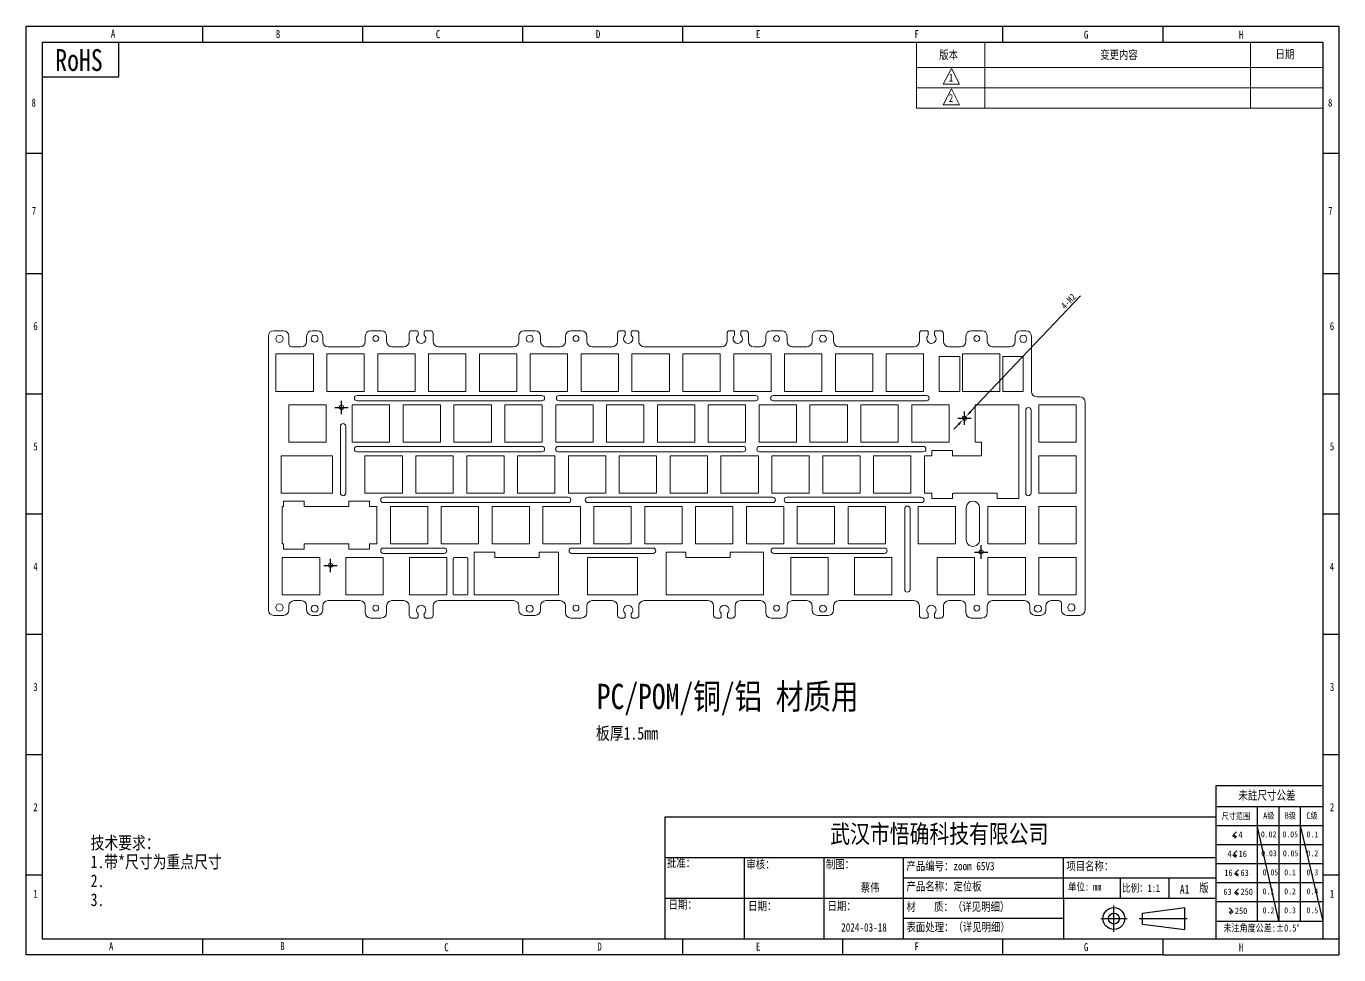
# Model space of a CAD drawing. Header units: millimetres. Extents: x 545 to 1603, y -244 to 103.
# Drawn here: x 544.8 to 1036.5, y -244.1 to 103.5 of the extents above; entities that cross this region are included whole.
import ezdxf

# ---------------------------------------------------------------- set-up
doc = ezdxf.new("R2010")
doc.units = ezdxf.units.MM
doc.header["$LTSCALE"] = 30.734
doc.header["$PDMODE"] = 3
doc.header["$PDSIZE"] = 0.3125
doc.linetypes.add('CENTER', pattern=[0.6, 0.375, -0.075, 0.075, -0.075])
doc.layers.get('0').update_dxf_attribs({"linetype": 'CONTINUOUS'})
doc.layers.get('Defpoints').update_dxf_attribs({"linetype": 'CONTINUOUS'})
for name, color, linetype in [('TK', 7, 'CONTINUOUS'), ('尺寸', 3, 'CONTINUOUS'), ('开槽', 10, 'CONTINUOUS'), ('文字', 3, 'CONTINUOUS')]:
    doc.layers.add(name, color=color, linetype=linetype)
doc.styles.get("Standard").update_dxf_attribs({"font": 'txt', "width": 0.8})
doc.dimstyles.new('Annotative', dxfattribs={"dimscale": 0, "dimtxt": 2.5, "dimasz": 2.5, "dimexe": 1.25, "dimexo": 0.625, "dimtad": 1, "dimtxsty": 'Standard', "dimcen": 2.5, "dimazin": 2, "dimtfac": 1, "dimtmove": 0, "dimatfit": 3, "dimfxl": 1, "dimarcsym": 0})

# ---------------------------------------------------------------- blocks, each defined once
blk = doc.blocks.new('*D3')
at = {"layer": 'Defpoints', "color": 0, "transparency": 16777216}
for p in [(895.75, -43.77), (896.85, -42.61)]:
    blk.add_point(p, dxfattribs=at)
at = {"layer": '文字', "color": 0, "lineweight": -2, "transparency": 16777216}
for p, q in [((939.75, 2.59), (898.57, -40.79)), ((895.75, -43.77), (896.85, -42.61)), ((894.03, -45.58), (892.31, -47.39))]:
    blk.add_line(p, q, dxfattribs=at)
at = {"layer": '文字', "color": 0, "transparency": 16777216}
for points in [[(893.73, -45.29), (894.33, -45.87), (895.75, -43.77)], [(898.27, -40.51), (898.88, -41.08), (896.85, -42.61)]]:
    blk.add_solid(points, dxfattribs=at)
at = {"layer": '文字', "color": 0, "transparency": 16777216, "insert": (935.2, 0.53), "char_height": 2.5, "attachment_point": 5, "rotation": 46.498}
blk.add_mtext('4-M2', dxfattribs=at)

msp = doc.modelspace()

# ---------------------------------------------------------------- linework, layer by layer
at = {"color": 0}
for p, q in [((544.829, -244.12), (544.829, 103.498)), ((544.829, 103.498), (1036.459, 103.498)), ((610.823, 103.498), (610.823, 97.503)), ((670.771, 103.498), (670.771, 97.503)), ((730.72, 103.498), (730.72, 97.503)), ((790.669, 103.498), (790.669, 97.503)), ((910.566, 103.498), (910.566, 97.503)), ((970.515, 103.498), (970.515, 97.503)), ((1036.459, 103.498), (1036.459, -244.12)), ((550.824, 97.503), (550.824, -238.125)), ((550.824, 97.503), (1030.464, 97.503)), ((579.505, 84.603), (579.505, 97.503)), ((1030.464, 97.503), (1030.464, -238.125)), ((550.824, 84.603), (579.505, 84.603)), ((544.829, 55.988), (550.824, 55.988)), ((1030.464, 55.988), (1036.459, 55.988)), ((544.829, 10.962), (550.824, 10.962)), ((1030.464, 10.962), (1036.459, 10.962)), ((544.829, -34.067), (550.824, -34.067)), ((1030.464, -34.067), (1036.459, -34.067)), ((544.829, -79.096), (550.824, -79.096)), ((1030.464, -79.096), (1036.459, -79.096)), ((544.829, -124.125), (550.824, -124.125)), ((1030.464, -124.125), (1036.459, -124.125)), ((1030.464, -147.759), (1030.464, -200.085)), ((544.829, -169.155), (550.824, -169.155)), ((1030.464, -169.155), (1036.459, -169.155)), ((1030.155, -180.869), (990.443, -180.869)), ((990.443, -180.869), (990.443, -194.951)), ((990.443, -182.382), (990.443, -238.125)), ((990.443, -188.639), (1030.464, -188.639)), ((1005.853, -188.639), (1005.853, -231.511)), ((1013.954, -188.639), (1013.954, -231.511)), ((1022.055, -188.639), (1022.055, -231.511)), ((784.122, -192.457), (990.443, -192.467)), ((784.122, -238.125), (784.122, -192.457)), ((990.443, -195.752), (1030.464, -195.752)), ((996.701, -199.499), (997.813, -200.432)), ((997.082, -199.045), (998.194, -198.112)), ((997.082, -199.045), (998.194, -199.978)), ((990.443, -202.864), (1030.464, -202.864)), ((997.189, -206.208), (998.301, -205.276)), ((997.189, -206.208), (998.301, -207.141)), ((784.122, -207.67), (990.443, -207.67)), ((813.908, -238.125), (813.908, -207.67)), ((843.695, -238.125), (843.695, -207.67)), ((873.481, -238.125), (873.481, -207.67)), ((933.352, -222.885), (933.352, -207.67)), ((990.443, -209.977), (1030.464, -209.977)), ((996.808, -206.663), (997.92, -207.595)), ((544.829, -214.184), (550.824, -214.184)), ((873.481, -215.278), (990.443, -215.278)), ((954.543, -215.278), (954.543, -222.885)), ((972.869, -215.424), (972.869, -222.885)), ((997.406, -213.725), (998.518, -214.658)), ((997.787, -213.271), (998.899, -212.338)), ((997.787, -213.271), (998.899, -214.204)), ((1030.464, -214.184), (1036.459, -214.184)), ((990.443, -217.09), (1030.464, -217.09)), ((997.406, -220.838), (998.518, -221.77)), ((997.787, -220.384), (998.899, -219.451)), ((997.787, -220.384), (998.899, -221.316)), ((784.122, -222.885), (990.443, -222.885)), ((933.352, -222.885), (933.352, -238.125)), ((990.443, -224.203), (1030.464, -224.203)), ((933.352, -230.505), (873.481, -230.505)), ((962.9, -228.533), (978.853, -226.484)), ((962.9, -232.631), (962.9, -228.533)), ((978.853, -234.68), (978.853, -226.484)), ((996.489, -227.496), (995.377, -226.563)), ((996.489, -227.496), (995.377, -228.429)), ((996.87, -227.95), (995.758, -228.883)), ((962.9, -232.631), (978.853, -234.68)), ((990.443, -231.511), (1030.464, -231.511)), ((550.824, -238.125), (726.832, -238.125)), ((610.823, -238.125), (610.823, -244.12)), ((670.771, -238.125), (670.771, -244.12)), ((726.832, -238.125), (990.443, -238.125)), ((730.72, -238.125), (730.72, -244.12)), ((790.669, -238.125), (790.669, -244.12)), ((850.618, -238.125), (850.618, -244.12)), ((910.566, -238.125), (910.566, -244.12)), ((970.515, -238.125), (970.515, -244.12)), ((990.443, -238.11), (1030.464, -238.125)), ((990.443, -238.125), (1036.459, -238.125)), ((730.72, -244.12), (544.829, -244.12)), ((970.515, -244.12), (730.72, -244.12)), ((970.515, -244.12), (1036.459, -244.12))]:
    msp.add_line(p, q, dxfattribs=at)
at = {"color": 0, "lineweight": 13}
for p, q in [((878.327, 88.044), (878.327, 97.503)), ((903.938, 88.044), (903.938, 97.503)), ((1003.464, 88.044), (1003.464, 97.503)), ((1030.414, 88.044), (878.327, 88.044))]:
    msp.add_line(p, q, dxfattribs=at)
at = {"color": 40, "linetype": 'Continuous', "lineweight": 15}
for p, q in [((635.541, -115.053), (635.541, -12.503)), ((637.541, -10.503), (641.187, -10.503)), ((643.187, -12.503), (643.187, -15.503)), ((649.865, -14.503), (649.865, -12.503)), ((651.865, -10.503), (653.865, -10.503)), ((655.865, -12.503), (655.865, -14.503)), ((671.815, -14.503), (671.815, -12.503)), ((673.815, -10.503), (677.815, -10.503)), ((679.815, -12.503), (679.815, -14.503)), ((688.245, -14.503), (688.245, -11.503)), ((689.245, -10.503), (691.105, -10.503)), ((691.605, -11.003), (691.605, -12.184)), ((693.905, -12.184), (693.905, -11.003)), ((694.405, -10.503), (696.265, -10.503)), ((697.265, -11.503), (697.265, -14.503)), ((729.365, -14.503), (729.365, -12.503)), ((731.365, -10.503), (735.445, -10.503)), ((737.445, -12.503), (737.445, -14.503)), ((746.815, -14.503), (746.815, -12.503)), ((748.815, -10.503), (752.815, -10.503)), ((754.815, -12.503), (754.815, -14.503)), ((766.315, -14.503), (766.315, -11.503)), ((767.315, -10.503), (768.665, -10.503)), ((769.165, -11.003), (769.165, -12.184)), ((771.465, -12.184), (771.465, -11.003)), ((771.965, -10.503), (773.315, -10.503)), ((774.315, -11.503), (774.315, -14.503)), ((807.315, -14.503), (807.315, -11.503)), ((808.315, -10.503), (809.665, -10.503)), ((810.165, -11.003), (810.165, -12.184)), ((812.465, -12.184), (812.465, -11.003)), ((812.965, -10.503), (814.315, -10.503)), ((815.315, -11.503), (815.315, -14.503)), ((821.815, -14.503), (821.815, -12.503)), ((823.815, -10.503), (827.815, -10.503)), ((829.815, -12.503), (829.815, -14.503)), ((839.185, -14.503), (839.185, -12.503)), ((841.185, -10.503), (845.265, -10.503)), ((847.265, -12.503), (847.265, -14.503)), ((879.365, -14.503), (879.365, -11.503)), ((880.365, -10.503), (882.225, -10.503)), ((882.725, -11.003), (882.725, -12.184)), ((885.025, -12.184), (885.025, -11.003)), ((885.525, -10.503), (887.385, -10.503)), ((888.385, -11.503), (888.385, -14.503)), ((896.815, -14.503), (896.815, -12.503)), ((898.815, -10.503), (902.815, -10.503)), ((904.815, -12.503), (904.815, -14.503)), ((915.315, -14.503), (915.315, -12.503)), ((917.315, -10.503), (919.315, -10.503)), ((921.315, -12.503), (921.315, -33.187)), ((652.365, -19.187), (638.365, -19.187)), ((638.365, -19.187), (638.365, -33.187)), ((644.187, -16.503), (647.865, -16.503)), ((652.365, -33.187), (652.365, -19.187)), ((671.414, -19.187), (657.415, -19.187)), ((657.415, -19.187), (657.415, -33.187)), ((657.865, -16.503), (669.815, -16.503)), ((671.414, -33.187), (671.414, -19.187)), ((690.464, -19.187), (676.465, -19.187)), ((676.465, -19.187), (676.465, -33.187)), ((681.815, -16.503), (686.245, -16.503)), ((690.464, -33.187), (690.464, -19.187)), ((709.514, -19.187), (695.515, -19.187)), ((695.515, -19.187), (695.515, -33.187)), ((699.265, -16.503), (727.365, -16.503)), ((709.514, -33.187), (709.514, -19.187)), ((728.564, -19.187), (714.565, -19.187)), ((714.565, -19.187), (714.565, -33.187)), ((728.564, -33.187), (728.564, -19.187)), ((747.614, -19.187), (733.614, -19.187)), ((733.614, -19.187), (733.614, -33.187)), ((739.445, -16.503), (744.815, -16.503)), ((747.614, -33.187), (747.614, -19.187)), ((766.664, -19.187), (752.663, -19.187)), ((752.663, -19.187), (752.663, -33.187)), ((756.815, -16.503), (764.315, -16.503)), ((766.664, -33.187), (766.664, -19.187)), ((785.714, -19.187), (771.715, -19.187)), ((771.715, -19.187), (771.715, -33.187)), ((776.315, -16.503), (805.315, -16.503)), ((785.714, -33.187), (785.714, -19.187)), ((804.764, -19.187), (790.765, -19.187)), ((790.765, -19.187), (790.765, -33.187)), ((804.764, -33.187), (804.764, -19.187)), ((823.814, -19.187), (809.815, -19.187)), ((809.815, -19.187), (809.815, -33.187)), ((817.315, -16.503), (819.815, -16.503)), ((823.814, -33.187), (823.814, -19.187)), ((842.864, -19.187), (828.865, -19.187)), ((828.865, -19.187), (828.865, -33.187)), ((831.815, -16.503), (837.185, -16.503)), ((842.864, -33.187), (842.864, -19.187)), ((861.914, -19.187), (847.915, -19.187)), ((847.915, -19.187), (847.915, -33.187)), ((849.265, -16.503), (877.365, -16.503)), ((861.914, -33.187), (861.914, -19.187)), ((879.303, -19.187), (866.965, -19.187)), ((866.965, -19.187), (866.965, -33.187)), ((880.964, -19.187), (879.303, -19.187)), ((880.964, -33.187), (880.964, -19.187)), ((890.385, -16.503), (894.815, -16.503)), ((909.539, -19.187), (895.54, -19.187)), ((895.54, -19.187), (895.54, -33.187)), ((906.815, -16.503), (913.315, -16.503)), ((909.539, -33.187), (909.539, -19.187)), ((886.79, -20.185), (886.79, -33.285)), ((894.49, -20.185), (886.79, -20.185)), ((894.49, -33.285), (894.49, -20.185)), ((918.29, -20.185), (910.59, -20.185)), ((910.59, -20.185), (910.59, -33.285)), ((918.29, -33.285), (918.29, -20.185)), ((638.365, -33.187), (652.365, -33.187)), ((657.415, -33.187), (671.414, -33.187)), ((676.465, -33.187), (690.464, -33.187)), ((695.515, -33.187), (709.514, -33.187)), ((714.565, -33.187), (728.564, -33.187)), ((733.614, -33.187), (747.614, -33.187)), ((752.663, -33.187), (766.664, -33.187)), ((771.715, -33.187), (785.714, -33.187)), ((790.765, -33.187), (804.764, -33.187)), ((809.815, -33.187), (823.814, -33.187)), ((828.865, -33.187), (842.864, -33.187)), ((847.915, -33.187), (861.914, -33.187)), ((866.965, -33.187), (880.964, -33.187)), ((886.79, -33.285), (894.49, -33.285)), ((895.54, -33.187), (909.539, -33.187)), ((910.59, -33.285), (918.29, -33.285)), ((657.127, -38.237), (643.128, -38.237)), ((643.128, -38.237), (643.128, -52.237)), ((657.127, -52.237), (657.127, -38.237)), ((680.939, -38.237), (666.94, -38.237)), ((666.94, -38.237), (666.94, -52.237)), ((737.98, -34.756), (668.743, -34.756)), ((668.743, -36.756), (737.98, -36.756)), ((680.939, -52.237), (680.939, -38.237)), ((699.989, -38.237), (685.99, -38.237)), ((685.99, -38.237), (685.99, -52.237)), ((699.989, -52.237), (699.989, -38.237)), ((719.039, -38.237), (705.04, -38.237)), ((705.04, -38.237), (705.04, -52.237)), ((719.039, -52.237), (719.039, -38.237)), ((738.089, -38.237), (724.09, -38.237)), ((724.09, -38.237), (724.09, -52.237)), ((738.089, -52.237), (738.089, -38.237)), ((757.139, -38.237), (743.14, -38.237)), ((743.14, -38.237), (743.14, -52.237)), ((817.996, -34.756), (744.421, -34.756)), ((744.421, -36.756), (817.996, -36.756)), ((757.139, -52.237), (757.139, -38.237)), ((776.189, -38.237), (762.19, -38.237)), ((762.19, -38.237), (762.19, -52.237)), ((776.189, -52.237), (776.189, -38.237)), ((795.239, -38.237), (781.24, -38.237)), ((781.24, -38.237), (781.24, -52.237)), ((795.239, -52.237), (795.239, -38.237)), ((814.289, -38.237), (800.29, -38.237)), ((800.29, -38.237), (800.29, -52.237)), ((814.289, -52.237), (814.289, -38.237)), ((833.339, -38.237), (819.34, -38.237)), ((819.34, -38.237), (819.34, -52.237)), ((881.987, -34.756), (824.663, -34.756)), ((824.663, -36.756), (881.987, -36.756)), ((833.339, -52.237), (833.339, -38.237)), ((852.389, -38.237), (838.39, -38.237)), ((838.39, -38.237), (838.39, -52.237)), ((852.389, -52.237), (852.389, -38.237)), ((871.439, -38.237), (857.44, -38.237)), ((857.44, -38.237), (857.44, -52.237)), ((871.439, -52.237), (871.439, -38.237)), ((890.489, -38.237), (876.49, -38.237)), ((876.49, -38.237), (876.49, -52.237)), ((890.489, -52.237), (890.489, -38.237)), ((900.382, -38.237), (900.302, -38.237)), ((900.302, -38.237), (900.302, -52.237)), ((916.612, -38.237), (900.382, -38.237)), ((916.612, -73.287), (916.612, -38.237)), ((923.315, -35.187), (939.44, -35.187)), ((924.115, -38.237), (924.115, -52.237)), ((938.114, -38.237), (924.115, -38.237)), ((938.114, -52.237), (938.114, -38.237)), ((941.44, -37.187), (941.44, -115.053)), ((919.189, -40.237), (919.189, -71.287)), ((921.189, -71.287), (921.189, -40.237)), ((662.508, -46.287), (662.508, -71.287)), ((664.508, -71.287), (664.508, -46.287)), ((643.128, -52.237), (657.127, -52.237)), ((666.94, -52.237), (680.939, -52.237)), ((737.98, -53.82), (668.743, -53.82)), ((685.99, -52.237), (699.989, -52.237)), ((705.04, -52.237), (719.039, -52.237)), ((724.09, -52.237), (738.089, -52.237)), ((743.14, -52.237), (757.139, -52.237)), ((813.355, -53.82), (744.118, -53.82)), ((762.19, -52.237), (776.189, -52.237)), ((781.24, -52.237), (795.239, -52.237)), ((800.29, -52.237), (814.289, -52.237)), ((819.34, -52.237), (833.339, -52.237)), ((880.848, -53.82), (819.493, -53.82)), ((838.39, -52.237), (852.389, -52.237)), ((857.44, -52.237), (871.439, -52.237)), ((876.49, -52.237), (890.489, -52.237)), ((900.302, -52.237), (902.612, -52.237)), ((902.612, -52.237), (902.612, -57.287)), ((924.115, -52.237), (938.114, -52.237)), ((659.508, -57.287), (640.368, -57.287)), ((640.368, -57.287), (640.368, -71.287)), ((659.508, -71.287), (659.508, -57.287)), ((668.743, -55.82), (737.98, -55.82)), ((685.702, -57.287), (671.703, -57.287)), ((671.703, -57.287), (671.703, -71.287)), ((685.702, -71.287), (685.702, -57.287)), ((704.752, -57.287), (690.753, -57.287)), ((690.753, -57.287), (690.753, -71.287)), ((704.752, -71.287), (704.752, -57.287)), ((723.802, -57.287), (709.803, -57.287)), ((709.803, -57.287), (709.803, -71.287)), ((723.802, -71.287), (723.802, -57.287)), ((742.852, -57.287), (728.853, -57.287)), ((728.853, -57.287), (728.853, -71.287)), ((742.852, -71.287), (742.852, -57.287)), ((744.118, -55.82), (813.355, -55.82)), ((761.902, -57.287), (747.902, -57.287)), ((747.902, -57.287), (747.902, -71.287)), ((761.902, -71.287), (761.902, -57.287)), ((780.952, -57.287), (766.952, -57.287)), ((766.952, -57.287), (766.952, -71.287)), ((780.952, -71.287), (780.952, -57.287)), ((800.002, -57.287), (786.002, -57.287)), ((786.002, -57.287), (786.002, -71.287)), ((800.002, -71.287), (800.002, -57.287)), ((819.052, -57.287), (805.052, -57.287)), ((805.052, -57.287), (805.052, -71.287)), ((819.052, -71.287), (819.052, -57.287)), ((819.493, -55.82), (880.848, -55.82)), ((838.102, -57.287), (824.102, -57.287)), ((824.102, -57.287), (824.102, -71.287)), ((838.102, -71.287), (838.102, -57.287)), ((857.152, -57.287), (843.152, -57.287)), ((843.152, -57.287), (843.152, -71.287)), ((857.152, -71.287), (857.152, -57.287)), ((876.202, -57.287), (862.202, -57.287)), ((862.202, -57.287), (862.202, -71.287)), ((876.202, -71.287), (876.202, -57.287)), ((884.058, -57.287), (881.252, -57.287)), ((881.252, -57.287), (881.252, -71.287)), ((891.762, -55.287), (884.058, -55.287)), ((884.058, -55.287), (884.058, -57.287)), ((891.762, -57.287), (891.762, -55.287)), ((902.612, -57.287), (891.762, -57.287)), ((938.114, -57.287), (924.115, -57.287)), ((924.115, -57.287), (924.115, -71.287)), ((938.114, -71.287), (938.114, -57.287)), ((640.368, -71.287), (659.508, -71.287)), ((671.703, -71.287), (685.702, -71.287)), ((747.831, -72.822), (678.594, -72.822)), ((690.753, -71.287), (704.752, -71.287)), ((709.803, -71.287), (723.802, -71.287)), ((728.853, -71.287), (742.852, -71.287)), ((747.902, -71.287), (761.902, -71.287)), ((824.448, -72.822), (755.212, -72.822)), ((766.952, -71.287), (780.952, -71.287)), ((786.002, -71.287), (800.002, -71.287)), ((805.052, -71.287), (819.052, -71.287)), ((824.102, -71.287), (838.102, -71.287)), ((880.143, -72.822), (829.742, -72.822)), ((843.152, -71.287), (857.152, -71.287)), ((862.202, -71.287), (876.202, -71.287)), ((881.252, -71.287), (884.058, -71.287)), ((884.058, -71.287), (884.058, -73.287)), ((884.058, -73.287), (891.762, -73.287)), ((891.762, -73.287), (891.762, -71.385)), ((892.109, -71.385), (891.762, -71.385)), ((892.109, -71.287), (892.109, -71.385)), ((892.109, -71.287), (908.209, -71.287)), ((908.209, -71.385), (908.209, -71.287)), ((908.562, -71.385), (908.209, -71.385)), ((908.562, -71.385), (908.562, -73.287)), ((908.562, -73.287), (916.612, -73.287)), ((924.115, -71.287), (938.114, -71.287)), ((640.668, -76.337), (641.171, -76.337)), ((640.668, -76.337), (640.668, -90.337)), ((641.171, -74.337), (641.668, -74.337)), ((641.171, -74.337), (641.171, -76.337)), ((648.868, -74.337), (641.668, -74.337)), ((648.868, -76.337), (648.868, -74.337)), ((665.668, -76.337), (648.868, -76.337)), ((672.868, -74.337), (665.668, -74.337)), ((665.668, -74.337), (665.668, -76.337)), ((672.868, -74.337), (673.371, -74.337)), ((673.371, -76.337), (673.371, -74.337)), ((676.178, -76.337), (673.371, -76.337)), ((676.178, -90.337), (676.178, -76.337)), ((678.594, -74.822), (747.831, -74.822)), ((695.227, -76.337), (681.228, -76.337)), ((681.228, -76.337), (681.228, -90.337)), ((695.227, -90.337), (695.227, -76.337)), ((714.277, -76.337), (700.278, -76.337)), ((700.278, -76.337), (700.278, -90.337)), ((714.277, -90.337), (714.277, -76.337)), ((733.327, -76.337), (719.328, -76.337)), ((719.328, -76.337), (719.328, -90.337)), ((733.327, -90.337), (733.327, -76.337)), ((752.377, -76.337), (738.377, -76.337)), ((738.377, -76.337), (738.377, -90.337)), ((752.377, -90.337), (752.377, -76.337)), ((755.212, -74.822), (824.448, -74.822)), ((771.427, -76.337), (757.427, -76.337)), ((757.427, -76.337), (757.427, -90.337)), ((771.427, -90.337), (771.427, -76.337)), ((790.477, -76.337), (776.477, -76.337)), ((776.477, -76.337), (776.477, -90.337)), ((790.477, -90.337), (790.477, -76.337)), ((809.527, -76.337), (795.527, -76.337)), ((795.527, -76.337), (795.527, -90.337)), ((809.527, -90.337), (809.527, -76.337)), ((828.577, -76.337), (814.577, -76.337)), ((814.577, -76.337), (814.577, -90.337)), ((828.577, -90.337), (828.577, -76.337)), ((829.742, -74.822), (880.143, -74.822)), ((847.627, -76.337), (833.627, -76.337)), ((833.627, -76.337), (833.627, -90.337)), ((847.627, -90.337), (847.627, -76.337)), ((866.677, -76.337), (852.677, -76.337)), ((852.677, -76.337), (852.677, -90.337)), ((866.677, -90.337), (866.677, -76.337)), ((873.871, -77.137), (873.871, -107.387)), ((875.871, -107.387), (875.871, -77.137)), ((892.87, -76.337), (878.871, -76.337)), ((878.871, -76.337), (878.871, -90.337)), ((892.87, -90.337), (892.87, -76.337)), ((896.92, -76.768), (896.92, -88.737)), ((901.92, -88.74), (901.92, -76.768)), ((919.064, -76.337), (905.065, -76.337)), ((905.065, -76.337), (905.065, -90.337)), ((919.064, -90.337), (919.064, -76.337)), ((938.114, -76.337), (924.115, -76.337)), ((924.115, -76.337), (924.115, -90.337)), ((938.114, -90.337), (938.114, -76.337)), ((641.171, -90.337), (640.668, -90.337)), ((641.171, -90.337), (641.171, -92.337)), ((641.171, -92.337), (648.746, -92.337)), ((648.868, -92.337), (648.746, -92.337)), ((648.868, -92.337), (648.868, -90.337)), ((648.868, -90.337), (665.668, -90.337)), ((665.668, -90.337), (665.668, -92.337)), ((665.796, -92.337), (665.668, -92.337)), ((665.796, -92.337), (673.371, -92.337)), ((673.371, -92.337), (673.371, -90.337)), ((673.371, -90.337), (676.178, -90.337)), ((701.365, -91.872), (678.594, -91.872)), ((681.228, -90.337), (695.227, -90.337)), ((700.278, -90.337), (714.277, -90.337)), ((712.608, -93.387), (713.208, -93.387)), ((712.608, -93.387), (712.608, -109.387)), ((720.408, -93.387), (713.208, -93.387)), ((719.328, -90.337), (733.327, -90.337)), ((720.408, -95.387), (720.408, -93.387)), ((744.208, -93.387), (737.008, -93.387)), ((737.008, -93.387), (737.008, -95.387)), ((738.377, -90.337), (752.377, -90.337)), ((744.208, -109.387), (744.208, -93.387)), ((779.619, -91.872), (749.148, -91.872)), ((757.427, -90.337), (771.427, -90.337)), ((776.477, -90.337), (790.477, -90.337)), ((791.848, -93.387), (784.548, -93.387)), ((784.548, -93.387), (784.548, -109.387)), ((791.848, -95.387), (791.848, -93.387)), ((795.527, -90.337), (809.527, -90.337)), ((820.408, -93.387), (808.448, -93.387)), ((808.448, -93.387), (808.448, -95.387)), ((814.577, -90.337), (828.577, -90.337)), ((820.408, -93.387), (821.007, -93.387)), ((821.007, -109.387), (821.007, -93.387)), ((866.288, -91.872), (824.827, -91.872)), ((833.627, -90.337), (847.627, -90.337)), ((852.677, -90.337), (866.677, -90.337)), ((878.871, -90.337), (892.87, -90.337)), ((905.065, -90.337), (919.064, -90.337)), ((924.115, -90.337), (938.114, -90.337)), ((654.746, -95.387), (640.746, -95.387)), ((640.746, -95.387), (640.746, -109.387)), ((654.746, -109.387), (654.746, -95.387)), ((678.558, -95.387), (664.557, -95.387)), ((664.557, -95.387), (664.557, -109.387)), ((678.558, -109.387), (678.558, -95.387)), ((678.594, -93.872), (701.365, -93.872)), ((702.371, -95.387), (688.371, -95.387)), ((688.371, -95.387), (688.371, -109.387)), ((702.371, -109.387), (702.371, -95.387)), ((704.74, -95.887), (704.74, -108.887)), ((709.74, -95.387), (705.24, -95.387)), ((710.24, -108.887), (710.24, -95.887)), ((737.008, -95.387), (720.408, -95.387)), ((749.148, -93.872), (779.619, -93.872)), ((773.808, -95.387), (755.048, -95.387)), ((755.048, -95.387), (755.048, -109.387)), ((773.808, -109.387), (773.808, -95.387)), ((808.448, -95.387), (791.848, -95.387)), ((824.827, -93.872), (866.288, -93.872)), ((845.245, -95.387), (831.246, -95.387)), ((831.246, -95.387), (831.246, -109.387)), ((845.245, -109.387), (845.245, -95.387)), ((869.058, -95.387), (855.057, -95.387)), ((855.057, -95.387), (855.057, -109.387)), ((869.058, -109.387), (869.058, -95.387)), ((900.014, -95.387), (886.015, -95.387)), ((886.015, -95.387), (886.015, -109.387)), ((900.014, -109.387), (900.014, -95.387)), ((905.065, -95.387), (905.065, -109.387)), ((919.064, -95.387), (905.065, -95.387)), ((919.064, -109.387), (919.064, -95.387)), ((938.114, -95.387), (924.115, -95.387)), ((924.115, -95.387), (924.115, -109.387)), ((938.114, -109.387), (938.114, -95.387)), ((640.746, -109.387), (654.746, -109.387)), ((647.865, -111.553), (645.187, -111.553)), ((669.815, -111.553), (657.865, -111.553)), ((664.557, -109.387), (678.558, -109.387)), ((686.245, -111.553), (681.815, -111.553)), ((688.371, -109.387), (702.371, -109.387)), ((727.365, -111.553), (699.265, -111.553)), ((705.24, -109.387), (709.74, -109.387)), ((712.608, -109.387), (744.208, -109.387)), ((744.815, -111.553), (739.445, -111.553)), ((755.048, -109.387), (759.807, -109.387)), ((764.315, -111.553), (756.815, -111.553)), ((759.807, -109.387), (773.808, -109.387)), ((800.315, -111.553), (776.315, -111.553)), ((784.548, -109.387), (821.007, -109.387)), ((819.815, -111.553), (812.315, -111.553)), ((831.246, -109.387), (845.245, -109.387)), ((837.185, -111.553), (831.815, -111.553)), ((877.365, -111.553), (849.265, -111.553)), ((855.057, -109.387), (869.058, -109.387)), ((886.015, -109.387), (900.014, -109.387)), ((894.815, -111.553), (890.385, -111.553)), ((905.065, -109.387), (919.064, -109.387)), ((918.765, -111.553), (906.815, -111.553)), ((924.115, -109.387), (938.114, -109.387)), ((931.587, -111.553), (928.765, -111.553)), ((932.587, -115.053), (932.587, -112.553)), ((641.187, -117.053), (637.541, -117.053)), ((643.187, -113.553), (643.187, -115.053)), ((649.865, -115.053), (649.865, -113.553)), ((653.865, -117.053), (651.865, -117.053)), ((655.865, -113.553), (655.865, -115.053)), ((671.815, -116.053), (671.815, -113.553)), ((679.815, -113.553), (679.815, -116.053)), ((688.245, -117.053), (688.245, -113.553)), ((691.605, -116.372), (691.605, -117.553)), ((693.905, -117.553), (693.905, -116.372)), ((697.265, -113.553), (697.265, -117.053)), ((729.365, -115.053), (729.365, -113.553)), ((735.445, -117.053), (731.365, -117.053)), ((737.445, -113.553), (737.445, -115.053)), ((746.815, -116.053), (746.815, -113.553)), ((754.815, -113.553), (754.815, -116.053)), ((766.315, -117.053), (766.315, -113.553)), ((769.165, -116.372), (769.165, -117.553)), ((771.465, -117.553), (771.465, -116.372)), ((774.315, -113.553), (774.315, -117.053)), ((802.315, -117.053), (802.315, -113.553)), ((805.165, -116.372), (805.165, -117.553)), ((807.465, -117.553), (807.465, -116.372)), ((810.315, -113.553), (810.315, -117.053)), ((821.815, -116.053), (821.815, -113.553)), ((829.815, -113.553), (829.815, -116.053)), ((839.185, -115.053), (839.185, -113.553)), ((845.265, -117.053), (841.185, -117.053)), ((847.265, -113.553), (847.265, -115.053)), ((879.365, -117.053), (879.365, -113.553)), ((882.725, -116.372), (882.725, -117.553)), ((885.025, -117.553), (885.025, -116.372)), ((888.385, -113.553), (888.385, -117.053)), ((896.815, -116.053), (896.815, -113.553)), ((904.815, -113.553), (904.815, -116.053)), ((920.765, -115.053), (920.765, -113.553)), ((924.765, -117.053), (922.765, -117.053)), ((926.765, -113.553), (926.765, -115.053)), ((939.44, -117.053), (934.587, -117.053)), ((677.815, -118.053), (673.815, -118.053)), ((691.105, -118.053), (689.245, -118.053)), ((696.265, -118.053), (694.405, -118.053)), ((752.815, -118.053), (748.815, -118.053)), ((768.665, -118.053), (767.315, -118.053)), ((773.315, -118.053), (771.965, -118.053)), ((804.665, -118.053), (803.315, -118.053)), ((809.315, -118.053), (807.965, -118.053)), ((827.815, -118.053), (823.815, -118.053)), ((882.225, -118.053), (880.365, -118.053)), ((887.385, -118.053), (885.525, -118.053)), ((902.815, -118.053), (898.815, -118.053))]:
    msp.add_line(p, q, dxfattribs=at)
for p, q in [((1013.954, -231.511), (1005.853, -195.752)), ((1022.055, -195.752), (1030.464, -231.511))]:
    msp.add_line(p, q)
at = {"color": 0, "linetype": 'CENTER', "ltscale": 3}
for p, q in [((952.238, -235.507), (952.238, -225.657)), ((947.313, -230.582), (957.163, -230.582)), ((961.758, -230.582), (979.719, -230.582))]:
    msp.add_line(p, q, dxfattribs=at)
at = {"color": 40, "linetype": 'Continuous', "lineweight": 15}
for centre, radius in [((639.701, -13.533), 1.35), ((652.865, -13.503), 1.3), ((675.745, -13.423), 1.1), ((733.405, -13.503), 1.3), ((750.745, -13.423), 1.1), ((825.885, -13.423), 1.1), ((843.225, -13.503), 1.3), ((900.885, -13.423), 1.1), ((918.315, -13.534), 1.35), ((662.94, -39.187), 0.8), ((896.302, -43.187), 0.8), ((902.565, -93.337), 0.8), ((658.746, -98.337), 0.8), ((639.701, -114.133), 1.35), ((936.3, -114.133), 1.35), ((652.865, -114.553), 1.35), ((675.745, -114.327), 1.1), ((733.405, -114.553), 1.3), ((750.745, -114.327), 1.1), ((825.885, -114.327), 1.1), ((843.225, -114.553), 1.3), ((900.885, -114.327), 1.1), ((923.765, -114.553), 1.35)]:
    msp.add_circle(centre, radius, dxfattribs=at)
at = {"color": 0}
for radius in [4.098, 2.049]:
    msp.add_circle((952.238, -230.582), radius, dxfattribs=at)
at = {"color": 40, "linetype": 'Continuous', "lineweight": 15}
for centre, radius, start, end in [((637.541, -12.503), 2, 90, 180), ((641.187, -12.503), 2, 0, 90), ((647.865, -14.503), 2, 270, 0), ((651.865, -12.503), 2, 90, 180), ((653.865, -12.503), 2, 0, 90), ((657.865, -14.503), 2, 180, 270), ((669.815, -14.503), 2, 270, 0), ((673.815, -12.503), 2, 90, 180), ((677.815, -12.503), 2, 0, 90), ((681.815, -14.503), 2, 180, 270), ((686.245, -14.503), 2, 270, 0), ((689.245, -11.503), 1, 90, 180), ((692.755, -13.503), 1.75, 131.08233, 48.91767), ((696.265, -11.503), 1, 0, 90), ((699.265, -14.503), 2, 180, 270), ((727.365, -14.503), 2, 270, 0), ((731.365, -12.503), 2, 90, 180), ((735.445, -12.503), 2, 0, 90), ((739.445, -14.503), 2, 180, 270), ((744.815, -14.503), 2, 270, 0), ((748.815, -12.503), 2, 90, 180), ((752.815, -12.503), 2, 0, 90), ((756.815, -14.503), 2, 180, 270), ((764.315, -14.503), 2, 270, 0), ((767.315, -11.503), 1, 90, 180), ((770.315, -13.503), 1.75, 131.08233, 48.91767), ((773.315, -11.503), 1, 0, 90), ((776.315, -14.503), 2, 180, 270), ((805.315, -14.503), 2, 270, 0), ((808.315, -11.503), 1, 90, 180), ((811.315, -13.503), 1.75, 131.08233, 48.91767), ((814.315, -11.503), 1, 0, 90), ((817.315, -14.503), 2, 180, 270), ((819.815, -14.503), 2, 270, 0), ((823.815, -12.503), 2, 90, 180), ((827.815, -12.503), 2, 0, 90), ((831.815, -14.503), 2, 180, 270), ((837.185, -14.503), 2, 270, 0), ((841.185, -12.503), 2, 90, 180), ((845.265, -12.503), 2, 0, 90), ((849.265, -14.503), 2, 180, 270), ((877.365, -14.503), 2, 270, 0), ((880.365, -11.503), 1, 90, 180), ((883.875, -13.503), 1.75, 131.08233, 48.91767), ((887.385, -11.503), 1, 0, 90), ((890.385, -14.503), 2, 180, 270), ((894.815, -14.503), 2, 270, 0), ((898.815, -12.503), 2, 90, 180), ((902.815, -12.503), 2, 0, 90), ((906.815, -14.503), 2, 180, 270), ((913.315, -14.503), 2, 270, 0), ((917.315, -12.503), 2, 90, 180), ((919.315, -12.503), 2, 0, 90), ((644.187, -15.503), 1, 180, 270), ((923.315, -33.187), 2, 180, 270), ((668.743, -35.756), 1, 90, 270), ((737.98, -35.756), 1, 270, 90), ((744.421, -35.756), 1, 90, 270), ((817.996, -35.756), 1, 270, 90), ((824.663, -35.756), 1, 90, 270), ((881.987, -35.756), 1, 270, 90), ((920.189, -40.237), 1, 0, 180), ((939.44, -37.187), 2, 0, 90), ((663.508, -46.287), 1, 0, 180), ((668.743, -54.82), 1, 90, 270), ((737.98, -54.82), 1, 270, 90), ((744.118, -54.82), 1, 90, 270), ((813.355, -54.82), 1, 270, 90), ((819.493, -54.82), 1, 90, 270), ((880.848, -54.82), 1, 270, 90), ((663.508, -71.287), 1, 180, 0), ((678.594, -73.822), 1, 90, 270), ((747.831, -73.822), 1, 270, 90), ((755.212, -73.822), 1, 90, 270), ((824.448, -73.822), 1, 270, 90), ((829.742, -73.822), 1, 90, 270), ((880.143, -73.822), 1, 270, 90), ((920.189, -71.287), 1, 180, 0), ((874.871, -77.137), 1, 0, 180), ((899.42, -76.768), 2.5, 0.00039, 180), ((678.594, -92.872), 1, 90, 270), ((701.365, -92.872), 1, 270, 90), ((749.148, -92.872), 1, 90, 270), ((779.619, -92.872), 1, 270, 90), ((824.827, -92.872), 1, 90, 270), ((866.288, -92.872), 1, 270, 90), ((899.42, -88.74), 2.5, 179.92753, 0), ((874.871, -107.387), 1, 180, 0), ((645.187, -113.553), 2, 90, 180), ((647.865, -113.553), 2, 0, 90), ((657.865, -113.553), 2, 90, 180), ((669.815, -113.553), 2, 0, 90), ((681.815, -113.553), 2, 90, 180), ((686.245, -113.553), 2, 0, 90), ((699.265, -113.553), 2, 90, 180), ((727.365, -113.553), 2, 0, 90), ((739.445, -113.553), 2, 90, 180), ((744.815, -113.553), 2, 0, 90), ((756.815, -113.553), 2, 90, 180), ((764.315, -113.553), 2, 0, 90), ((776.315, -113.553), 2, 90, 180), ((800.315, -113.553), 2, 0, 90), ((812.315, -113.553), 2, 90, 180), ((819.815, -113.553), 2, 0, 90), ((831.815, -113.553), 2, 90, 180), ((837.185, -113.553), 2, 0, 90), ((849.265, -113.553), 2, 90, 180), ((877.365, -113.553), 2, 0, 90), ((890.385, -113.553), 2, 90, 180), ((894.815, -113.553), 2, 0, 90), ((906.815, -113.553), 2, 90, 180), ((918.765, -113.553), 2, 0, 90), ((928.765, -113.553), 2, 90, 180), ((931.587, -112.553), 1, 0, 90), ((637.541, -115.053), 2, 180, 270), ((641.187, -115.053), 2, 270, 0), ((651.865, -115.053), 2, 180, 270), ((653.865, -115.053), 2, 270, 0), ((673.815, -116.053), 2, 180, 270), ((677.815, -116.053), 2, 270, 0), ((689.245, -117.053), 1, 180, 270), ((692.755, -115.053), 1.75, 311.08233, 228.91767), ((696.265, -117.053), 1, 270, 0), ((731.365, -115.053), 2, 180, 270), ((735.445, -115.053), 2, 270, 0), ((748.815, -116.053), 2, 180, 270), ((752.815, -116.053), 2, 270, 0), ((767.315, -117.053), 1, 180, 270), ((770.315, -115.053), 1.75, 311.08233, 228.91767), ((773.315, -117.053), 1, 270, 0), ((803.315, -117.053), 1, 180, 270), ((806.315, -115.053), 1.75, 311.08233, 228.91767), ((809.315, -117.053), 1, 270, 0), ((823.815, -116.053), 2, 180, 270), ((827.815, -116.053), 2, 270, 0), ((841.185, -115.053), 2, 180, 270), ((845.265, -115.053), 2, 270, 0), ((880.365, -117.053), 1, 180, 270), ((883.875, -115.053), 1.75, 311.08233, 228.91767), ((887.385, -117.053), 1, 270, 0), ((898.815, -116.053), 2, 180, 270), ((902.815, -116.053), 2, 270, 0), ((922.765, -115.053), 2, 180, 270), ((924.765, -115.053), 2, 270, 0), ((934.587, -115.053), 2, 180, 270), ((939.44, -115.053), 2, 270, 0)]:
    msp.add_arc(centre, radius, start, end, dxfattribs=at)
for points, knots in [([(691.605, -11.003), (691.605, -10.872), (691.551, -10.742), (691.366, -10.557), (691.236, -10.503), (691.105, -10.503)], [0, 0, 0, 0, 0.5, 0.5, 1, 1, 1, 1]), ([(694.405, -10.503), (694.274, -10.503), (694.144, -10.557), (693.959, -10.742), (693.905, -10.872), (693.905, -11.003)], [0, 0, 0, 0, 0.5, 0.5, 1, 1, 1, 1]), ([(769.165, -11.003), (769.165, -10.872), (769.111, -10.742), (768.926, -10.557), (768.796, -10.503), (768.665, -10.503)], [0, 0, 0, 0, 0.5, 0.5, 1, 1, 1, 1]), ([(771.965, -10.503), (771.834, -10.503), (771.704, -10.557), (771.519, -10.742), (771.465, -10.872), (771.465, -11.003)], [0, 0, 0, 0, 0.5, 0.5, 1, 1, 1, 1]), ([(810.165, -11.003), (810.165, -10.872), (810.111, -10.742), (809.926, -10.557), (809.796, -10.503), (809.665, -10.503)], [0, 0, 0, 0, 0.5, 0.5, 1, 1, 1, 1]), ([(812.965, -10.503), (812.834, -10.503), (812.704, -10.557), (812.519, -10.742), (812.465, -10.872), (812.465, -11.003)], [0, 0, 0, 0, 0.5, 0.5, 1, 1, 1, 1]), ([(882.725, -11.003), (882.725, -10.872), (882.671, -10.742), (882.486, -10.557), (882.356, -10.503), (882.225, -10.503)], [0, 0, 0, 0, 0.5, 0.5, 1, 1, 1, 1]), ([(885.525, -10.503), (885.394, -10.503), (885.264, -10.557), (885.079, -10.742), (885.025, -10.872), (885.025, -11.003)], [0, 0, 0, 0, 0.5, 0.5, 1, 1, 1, 1]), ([(705.24, -95.387), (705.219, -95.388), (705.177, -95.389), (705.115, -95.402), (705.043, -95.425), (704.963, -95.466), (704.884, -95.531), (704.819, -95.611), (704.773, -95.699), (704.745, -95.793), (704.741, -95.856), (704.74, -95.887)], [0, 0, 0, 0, 0.08041522, 0.16004293, 0.24014377, 0.36977601, 0.50009129, 0.62972384, 0.76003943, 0.87950871, 1, 1, 1, 1]), ([(710.24, -95.887), (710.239, -95.866), (710.237, -95.824), (710.225, -95.762), (710.202, -95.69), (710.161, -95.611), (710.096, -95.531), (710.016, -95.466), (709.927, -95.421), (709.834, -95.392), (709.771, -95.389), (709.74, -95.387)], [0, 0, 0, 0, 0.0804152, 0.1600429, 0.2401438, 0.369776, 0.5000913, 0.6297238, 0.7600394, 0.8795087, 1, 1, 1, 1]), ([(704.74, -108.887), (704.74, -108.908), (704.742, -108.95), (704.754, -109.012), (704.777, -109.084), (704.819, -109.164), (704.883, -109.243), (704.963, -109.308), (705.052, -109.354), (705.145, -109.382), (705.208, -109.385), (705.24, -109.387)], [0, 0, 0, 0, 0.0804152, 0.1600429, 0.2401438, 0.369776, 0.5000913, 0.6297238, 0.7600394, 0.8795087, 1, 1, 1, 1]), ([(709.74, -109.387), (709.761, -109.386), (709.802, -109.385), (709.864, -109.373), (709.936, -109.349), (710.016, -109.308), (710.095, -109.243), (710.161, -109.164), (710.206, -109.075), (710.234, -108.982), (710.238, -108.919), (710.24, -108.887)], [0, 0, 0, 0, 0.08041522, 0.16004293, 0.24014377, 0.36977601, 0.50009129, 0.62972384, 0.76003943, 0.87950871, 1, 1, 1, 1]), ([(691.105, -118.053), (691.236, -118.053), (691.366, -117.999), (691.551, -117.814), (691.605, -117.684), (691.605, -117.553)], [0, 0, 0, 0, 0.5, 0.5, 1, 1, 1, 1]), ([(693.905, -117.553), (693.905, -117.684), (693.959, -117.814), (694.144, -117.999), (694.274, -118.053), (694.405, -118.053)], [0, 0, 0, 0, 0.5, 0.5, 1, 1, 1, 1]), ([(768.665, -118.053), (768.796, -118.053), (768.926, -117.999), (769.111, -117.814), (769.165, -117.684), (769.165, -117.553)], [0, 0, 0, 0, 0.5, 0.5, 1, 1, 1, 1]), ([(771.465, -117.553), (771.465, -117.684), (771.519, -117.814), (771.704, -117.999), (771.834, -118.053), (771.965, -118.053)], [0, 0, 0, 0, 0.5, 0.5, 1, 1, 1, 1]), ([(804.665, -118.053), (804.796, -118.053), (804.926, -117.999), (805.111, -117.814), (805.165, -117.684), (805.165, -117.553)], [0, 0, 0, 0, 0.5, 0.5, 1, 1, 1, 1]), ([(807.465, -117.553), (807.465, -117.684), (807.519, -117.814), (807.704, -117.999), (807.834, -118.053), (807.965, -118.053)], [0, 0, 0, 0, 0.5, 0.5, 1, 1, 1, 1]), ([(882.225, -118.053), (882.356, -118.053), (882.486, -117.999), (882.671, -117.814), (882.725, -117.684), (882.725, -117.553)], [0, 0, 0, 0, 0.5, 0.5, 1, 1, 1, 1]), ([(885.025, -117.553), (885.025, -117.684), (885.079, -117.814), (885.264, -117.999), (885.394, -118.053), (885.525, -118.053)], [0, 0, 0, 0, 0.5, 0.5, 1, 1, 1, 1])]:
    msp.add_open_spline(points, degree=3, knots=knots, dxfattribs=at)
at = {"layer": 'TK', "color": 0, "lineweight": 13}
for p, q in [((878.327, 72.828), (878.327, 88.044)), ((903.938, 72.828), (903.938, 88.044)), ((1003.464, 72.828), (1003.464, 88.044)), ((1030.414, 80.436), (878.327, 80.436)), ((1030.414, 72.828), (878.327, 72.828))]:
    msp.add_line(p, q, dxfattribs=at)
at = {"layer": 'TK', "color": 0, "lineweight": 13, "flags": 128}
for points in [[(891.345, 87.712), (894.418, 81.764), (888.272, 81.764)], [(891.345, 80.083), (894.418, 74.134), (888.272, 74.134)]]:
    msp.add_lwpolyline(points, close=True, dxfattribs=at)
at = {"layer": '开槽'}
for p, q in [((660.44, -39.187), (665.44, -39.187)), ((662.94, -41.687), (662.94, -36.687)), ((893.802, -43.187), (898.802, -43.187)), ((896.302, -45.687), (896.302, -40.687)), ((900.065, -93.337), (905.065, -93.337)), ((902.565, -95.837), (902.565, -90.837)), ((658.746, -100.837), (658.746, -95.837)), ((656.246, -98.337), (661.246, -98.337))]:
    msp.add_line(p, q, dxfattribs=at)

# ---------------------------------------------------------------- texts
at = {"color": 0, "width": 0.8}
for s, height, p in [('A', 2.997, (576.531, 99.22)), ('B', 2.997, (638.325, 99.052)), ('C', 2.997, (698.274, 99.052)), ('D', 2.997, (758.223, 99.052)), ('E', 2.997, (818.171, 99.052)), ('F', 2.997, (877.565, 99.105)), ('G ', 2.9974, (941.009, 98.862)), ('H', 2.997, (999.053, 98.833)), ('8', 2.997, (546.799, 73.414)), ('8', 2.997, (1032.434, 73.414)), ('7', 2.997, (546.888, 32.907)), ('7', 2.997, (1032.524, 32.907)), ('6', 2.997, (547.474, -10.263)), ('6', 2.997, (1033.109, -10.263)), ('5', 2.997, (547.474, -55.292)), ('5', 2.997, (1033.109, -55.292)), ('4', 2.997, (547.474, -100.322)), ('4', 2.997, (1033.109, -100.322)), ('3', 2.997, (547.474, -145.351)), ('3', 2.997, (1033.109, -145.351)), ('2', 2.997, (547.474, -190.38)), ('2', 2.997, (1033.109, -190.38)), ('1 ', 2.9974, (547.474, -222.799)), ('1 ', 2.9974, (1033.109, -222.799)), ('A', 2.997, (575.821, -242.517)), ('B', 2.997, (639.989, -242.402)), ('C', 2.997, (701.408, -242.817)), ('D ', 2.9974, (758.777, -242.57)), ('E', 2.997, (818.171, -242.57)), ('F', 2.997, (877.565, -242.518)), ('G ', 2.9974, (941.009, -242.76)), ('H', 2.997, (999.053, -242.789))]:
    msp.add_text(s, height=height, dxfattribs=at).set_placement(p)
at = {"color": 0, "lineweight": 13, "char_height": 3.1433, "width": 32.42945, "attachment_point": 1}
for s, insert in [('版本', (886.787, 94.364)), ('变更内容', (947.097, 94.391)), ('日期', (1012.755, 94.628))]:
    msp.add_mtext(s, dxfattribs=dict(at, insert=insert))
at = {"color": 0, "linetype": 'Continuous', "lineweight": 9, "attachment_point": 1, "line_spacing_factor": 0.9}
for s, insert, char_height, width in [('{\\fSimSun|b0|i0|c0|p2;PC/\\fSimSun|b0|i0|c134|p2;POM/铜/铝 材质用}', (758.55, -142.692), 9.4705, 297.67015), ('{\\fSimSun|b0|i0|c134|p2;板厚1.5mm}', (758.24, -158.821), 4.73525, 148.83508), ('{\\fSimSun|b0|i0|c134|p2;技术要求：\\P\\fSimSun|b0|i0|c0|p2;1.\\fSimSun|b0|i0|c134|p2;带\\fSimSun|b0|i0|c0|p2;*\\fSimSun|b0|i0|c134|p2;尺寸为重点尺寸\\P\\fSimSun|b0|i0|c0|p2;2.\\P3.\\P} ', (568.936, -199.858), 4.73525, 148.83508)]:
    msp.add_mtext(s, dxfattribs=dict(at, insert=insert, char_height=char_height, width=width))
at = {"color": 0, "attachment_point": 1}
for s, insert, char_height, width in [('未註尺寸公差', (998.82, -182.779), 3.3106, 117.95877), ('尺寸范围{\\fTxt|b0|i0|c134|p2;}', (992.62, -191.052), 2.37092, 117.95877), ('{\\fSimSun|b0|i0|c134|p2;A级}', (1008.13, -190.859), 2.37092, 117.95878), ('{\\fSimSun|b0|i0|c0|p2;B\\fSimSun|b0|i0|c134|p2;级}', (1016.231, -190.859), 2.37092, 117.95878), ('{\\fSimSun|b0|i0|c134|p2;C级}', (1024.332, -190.859), 2.37092, 117.95878), ('4', (998.885, -198.025), 2.371, 117.95877), ('0.02', (1007.299, -197.927), 2.2227, 117.95877), ('0.05', (1015.4, -197.927), 2.2227, 117.95877), ('0.1', (1024.427, -197.927), 2.2227, 117.95877), ('4', (994.741, -205.138), 2.371, 117.95877), ('16', (998.974, -205.138), 2.3709, 117.95877), ('0.03', (1007.43, -205.04), 2.2227, 117.95877), ('0.05', (1015.531, -205.04), 2.2227, 117.95877), ('0.2', (1024.427, -205.04), 2.2227, 117.95877), ('{\\fSimSun|b0|i0|c134|p2;批准：}', (784.792, -208.175), 3.14326, 58.90916), ('{\\fSimSun|b0|i0|c134|p2;审核：}', (814.578, -208.68), 3.14326, 58.90916), ('{\\fSimSun|b0|i0|c134|p2;制图：}', (844.364, -208.68), 3.14326, 58.90916), ('{\\fSimSun|b0|i0|c134|p2;产品编号：\\fSimSun|b0|i0|c0|p2;zoom 65V3}', (874.529, -209.361), 3.14326, 58.90916), ('{\\fSimSun|b0|i0|c134|p2;项目名称：}', (934.4, -209.361), 3.14326, 58.90916), ('16', (993.594, -212.25), 2.3709, 117.95877), ('63', (999.679, -212.25), 2.3709, 117.95877), ('0.05', (1007.961, -212.152), 2.2227, 117.95877), ('0.1', (1016.062, -212.152), 2.2227, 117.95877), ('0.3', (1024.427, -212.152), 2.2227, 117.95877), ('{\\fSimSun|b0|i0|c134|p2;蔡伟}', (857.407, -217.4), 3.14326, 58.90916), ('{\\fSimSun|b0|i0|c134|p2;产品名称：定位板}', (874.529, -216.969), 3.14326, 58.90916), ('{\\fSimSun|b0|i0|c134|p2;单位\\fSimSun|b0|i0|c134|p54;: mm }', (935.041, -217.265), 2.82893, 53.01824), ('{\\fSimSun|b0|i0|c134|p2;比例：1:1}', (955.371, -217.743), 2.82893, 53.01824), ('\\fￋￎￌﾣﾤ|b0|i0|c134|p2;版', (984.214, -217.523), 3.14326, 58.90916), ('63', (993.241, -219.363), 2.3709, 117.95877), ('250', (999.679, -219.363), 2.3709, 117.95877), ('0.1', (1007.961, -219.265), 2.2227, 117.95877), ('0.2', (1016.062, -219.265), 2.2227, 117.95877), ('0.4', (1024.427, -219.265), 2.2227, 117.95877), ('{\\fSimSun|b0|i0|c134|p2;日期：}', (785.441, -223.776), 3.14326, 58.90916), ('{\\fSimSun|b0|i0|c134|p2;日期：}', (815.227, -224.281), 3.14326, 58.90916), ('{\\fSimSun|b0|i0|c134|p2;日期：}', (845.013, -224.281), 3.14326, 58.90916), ('{\\fSimSun|b0|i0|c134|p2;材    质：（详见明细）}', (874.529, -224.589), 3.14326, 58.90916), ('250', (997.561, -226.476), 2.3709, 117.95877), ('0.2', (1007.961, -226.378), 2.2227, 117.95877), ('0.3', (1016.062, -226.378), 2.2227, 117.95877), ('0.5', (1024.427, -226.378), 2.2227, 117.95877), ('{\\fSimSun|b0|i0|c0|p2;20\\fSimSun|b0|i0|c134|p2;2\\fSimSun|b0|i0|c0|p2;4-\\fSimSun|b0|i0|c134|p2;0\\fSimSun|b0|i0|c0|p2;3-18}', (850.076, -232.323), 3.143259, 58.90916), ('{\\fSimSun|b0|i0|c134|p2;表面处理：（详见明细）}', (874.529, -232.197), 3.14326, 58.90916), ('{\\fSimSun|b0|i0|c134|p2;未注角度公差:\\fSimSun|b0|i0|c0|p2;%%P0.5%%D}', (993.266, -232.756), 2.69422, 107.23524)]:
    msp.add_mtext(s, dxfattribs=dict(at, insert=insert, char_height=char_height, width=width))
at = {"layer": 'TK', "color": 0, "lineweight": 13, "width": 0.8}
for s, p in [('1', (890.427, 82.793)), ('2', (890.427, 75.164))]:
    msp.add_text(s, height=2.958, dxfattribs=at).set_placement(p)
at = {"layer": 'TK', "color": 0, "lineweight": 13, "insert": (976.953, -217.971), "char_height": 3.23663, "width": 11.74896, "attachment_point": 1}
msp.add_mtext('{\\fSimSun|b0|i0|c0|p2;A\\fSimSun|b0|i0|c134|p2;1}', dxfattribs=at)
at = {"layer": '尺寸', "color": 0, "ltscale": 0.18, "insert": (845.979, -195.468), "char_height": 6.80895, "width": 155.26239, "attachment_point": 1}
msp.add_mtext('{\\fSimHei|b0|i0|c134|p49;武汉市悟确科技有限公司}', dxfattribs=at)
at = {"layer": '文字', "color": 0, "ltscale": 0.18, "insert": (555.686, 94.931), "char_height": 8.17074, "width": 116.2566, "attachment_point": 1}
msp.add_mtext('{\\fSimSun|b0|i0|c0|p2;RoHS}', dxfattribs=at)

# ---------------------------------------------------------------- dimensions: what is measured, and where the dimension line sits
at = {"layer": '文字', "color": 1}
dim = msp.add_diameter_dim_2p(p1=(895.752, -43.767), p2=(896.853, -42.606), text='4-M2', dimstyle='Annotative', dxfattribs=at)
dim.commit()
dim.dimension.update_dxf_attribs({"geometry": '*D3', "text_midpoint": (936.564, -0.762), "dimtype": 163})

doc.saveas('drawing.dxf')
